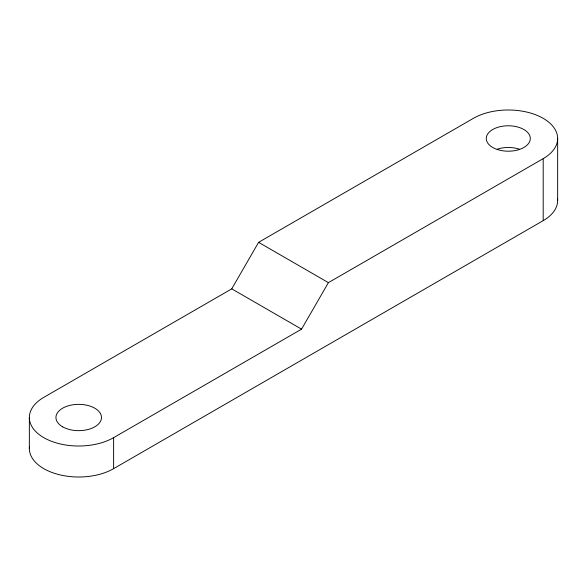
<?xml version="1.0" encoding="UTF-8"?>
<svg xmlns="http://www.w3.org/2000/svg" width="587" height="587" viewBox="0 0 587 587"><rect width="100%" height="100%" fill="white"/><g stroke="black" fill="none" stroke-linecap="round" stroke-linejoin="round"><path stroke-width="0.88" d="M543.195 158.644L328.404 282.648L301.557 329.153L113.614 437.66A49.359 28.499 0 0 1 43.805 437.66A49.359 28.499 0 0 1 43.805 397.355L231.748 288.848L258.596 242.343L473.386 118.339A49.359 28.499 0 0 1 543.195 118.339A49.359 28.499 0 0 1 543.195 158.644L543.195 220.646L113.614 468.661A49.359 28.499 0 0 1 58.509 474.509A49.359 28.499 0 0 1 29.431 446.861M258.596 242.343L328.404 282.648M231.748 288.848L301.557 329.153M557.65 138.488L557.65 200.497M113.614 437.66L113.614 468.661M29.35 417.511L29.35 448.512M557.569 198.846A49.359 28.499 0 0 1 543.195 220.646M497.277 149.179A22.02 12.716 0 0 1 519.297 149.179M62.604 426.808A22.783 13.156 0 0 0 100.715 420.908A22.783 13.156 0 0 0 72.817 404.803A22.783 13.156 0 0 0 62.604 426.808M497.277 149.502A22.02 12.716 0 0 0 530.31 138.488A22.02 12.716 0 0 0 497.277 127.482A22.02 12.716 0 0 0 497.277 149.502"/></g></svg>
